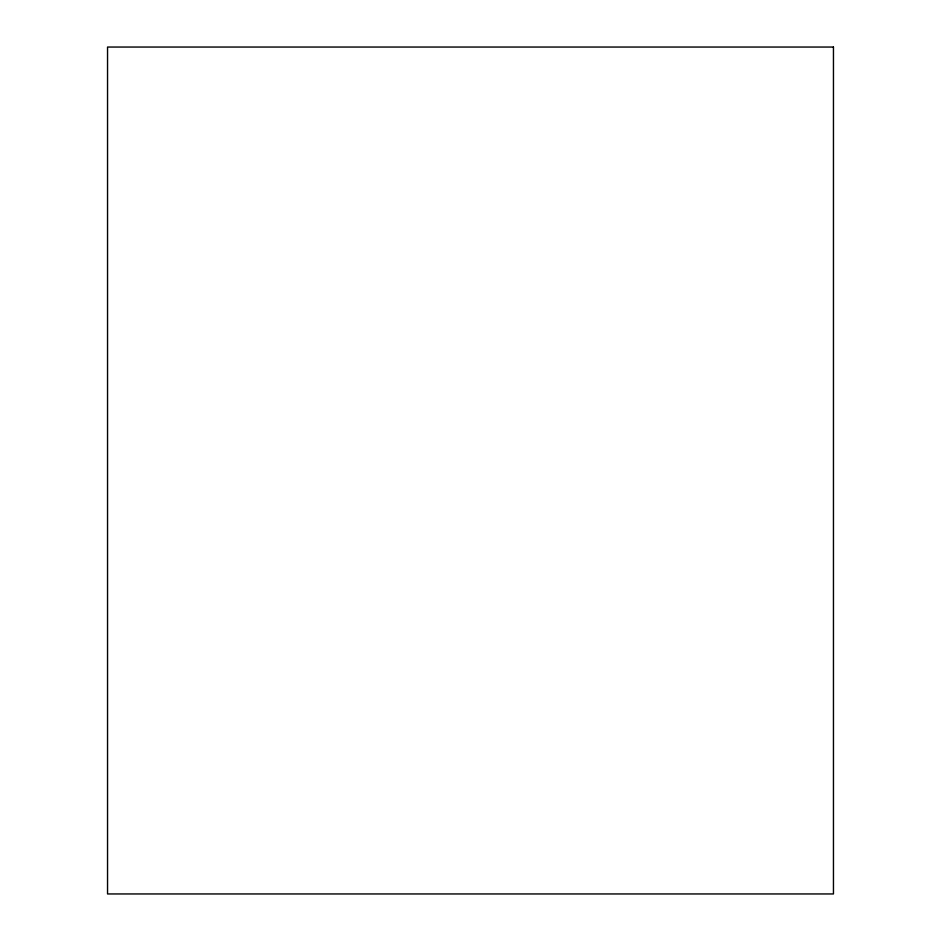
<?xml version="1.0" encoding="UTF-8"?>
<svg xmlns="http://www.w3.org/2000/svg" width="941" height="941" viewBox="0 0 941 941"><rect width="100%" height="100%" fill="white"/><g stroke="black" fill="none" stroke-linecap="round" stroke-linejoin="round"><path stroke-width="1.41" d="M833.455 47.05L107.545 47.05L107.545 893.95L833.455 893.95L833.455 47.05"/></g></svg>
